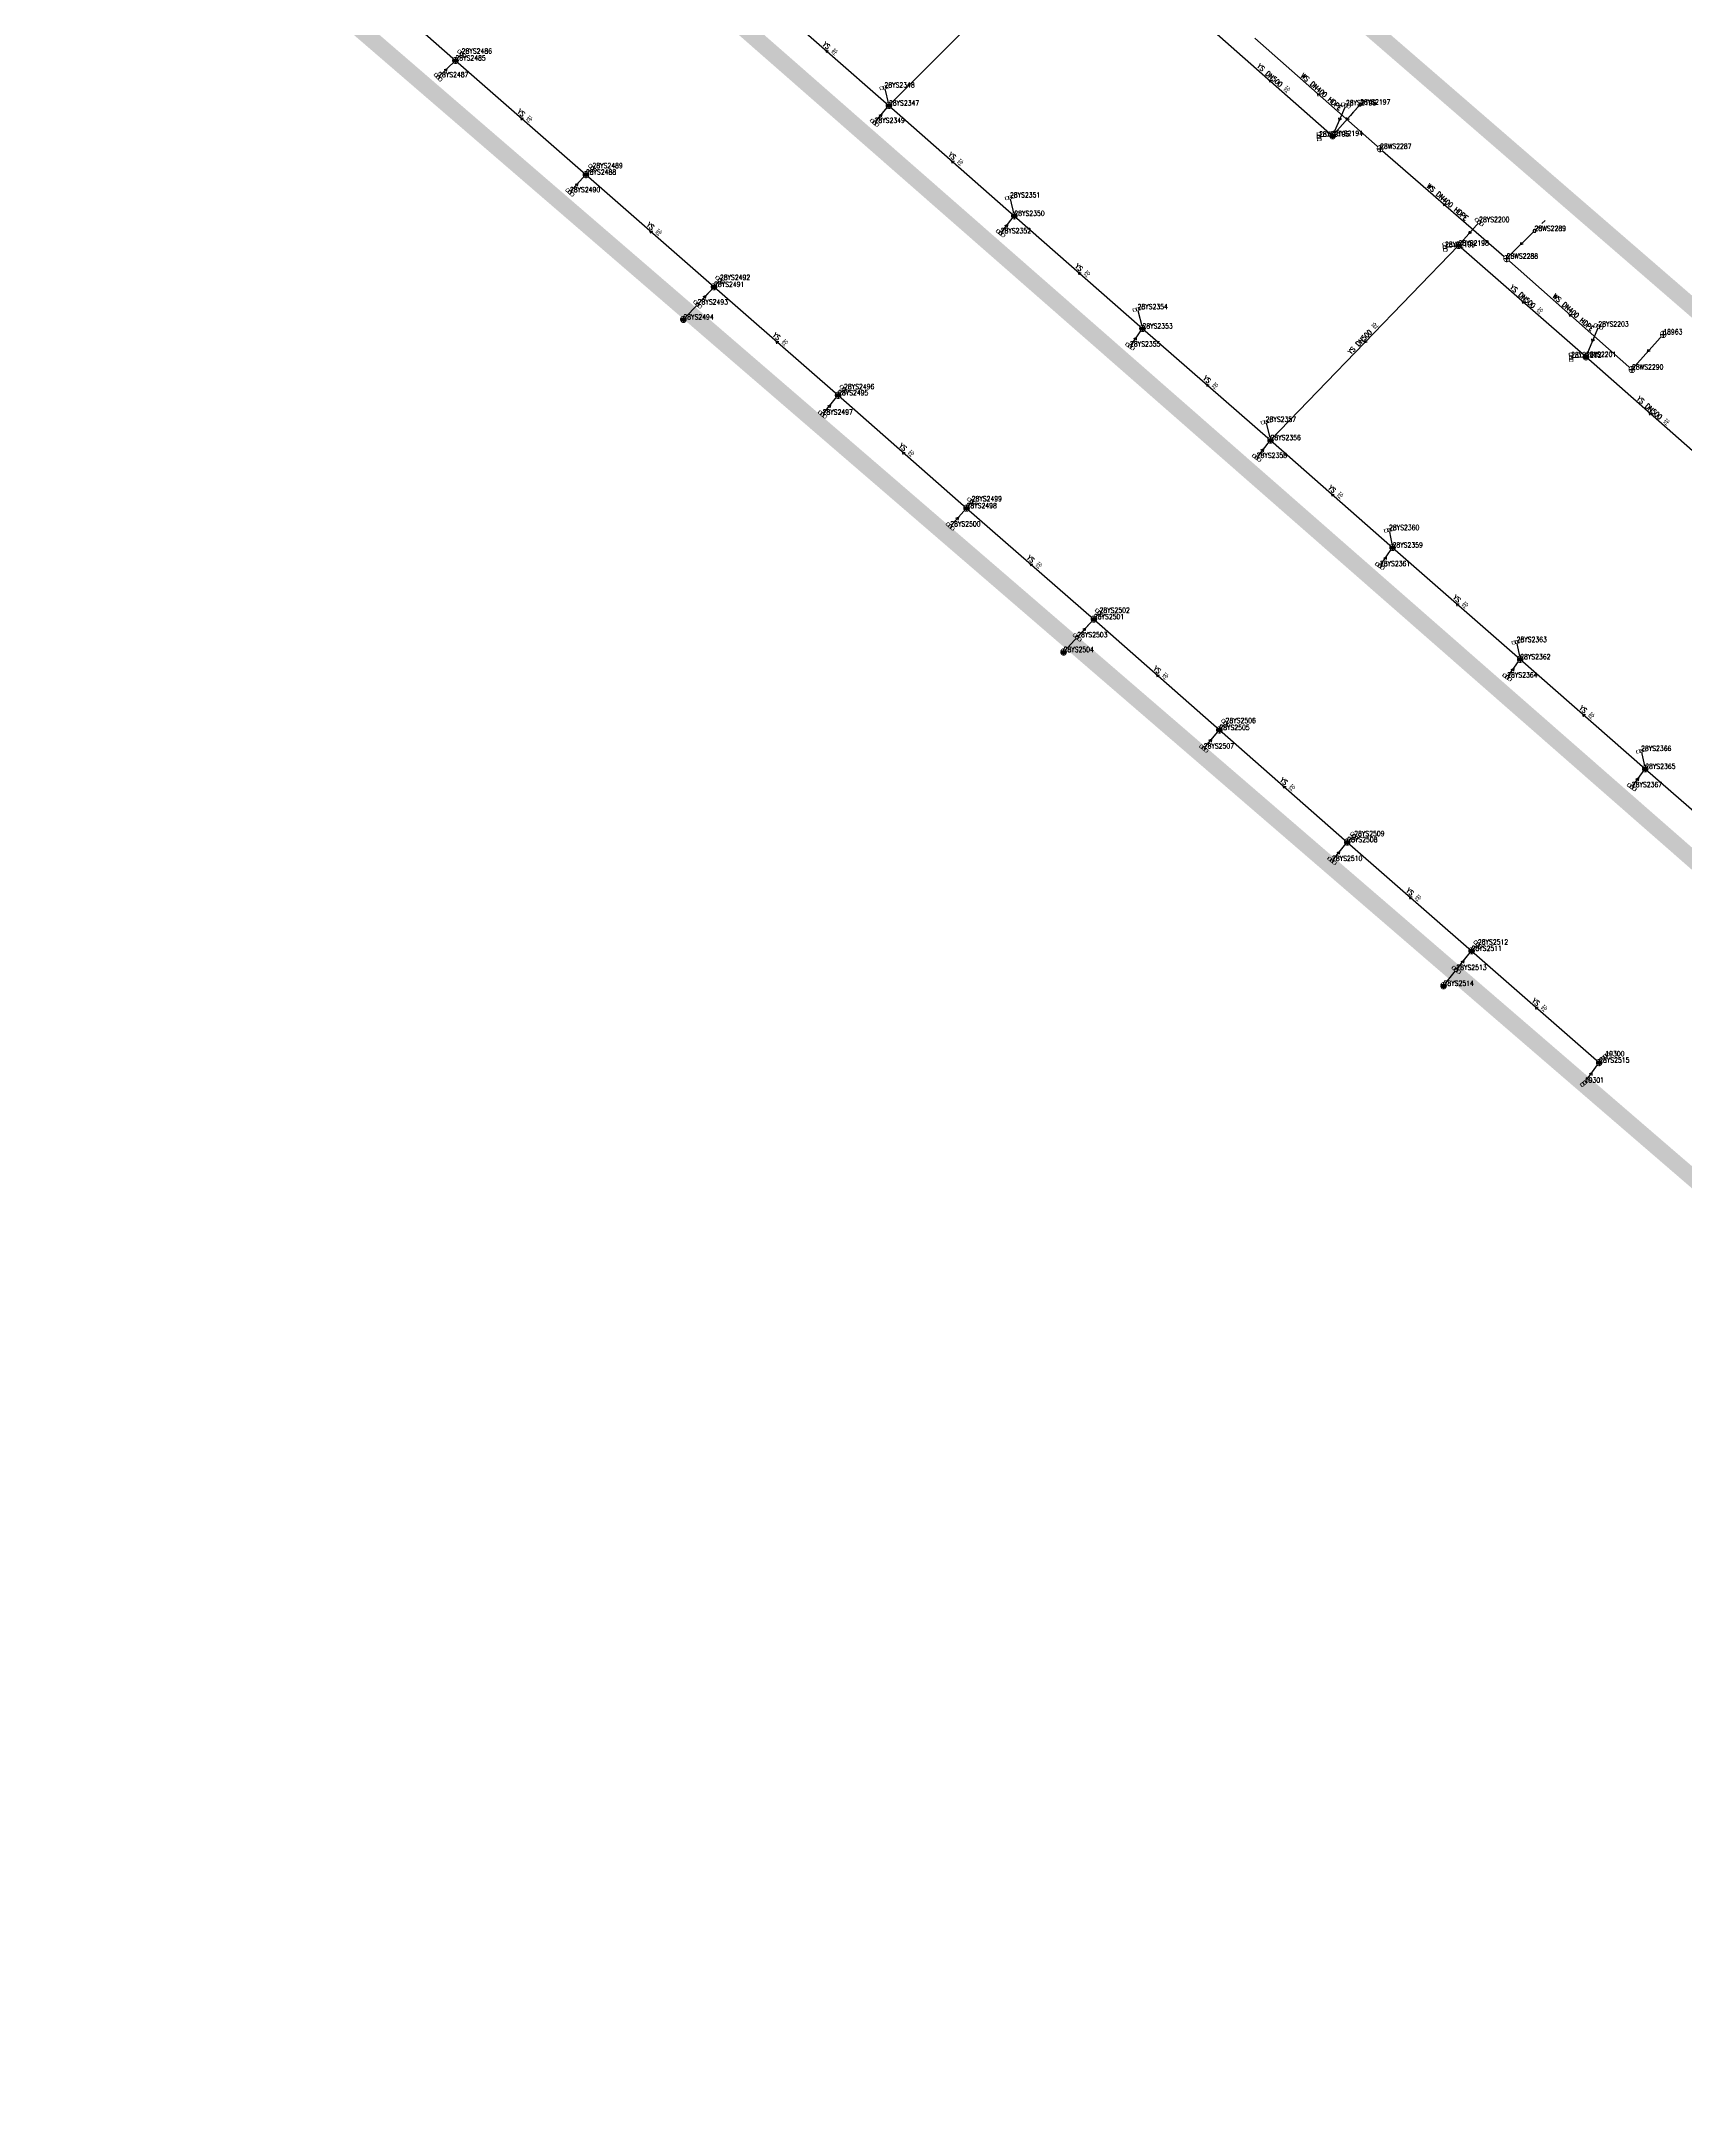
# Model space of a CAD drawing. Extents: x 78813 to 99477, y 2421021 to 2448125.
# Drawn here: x 86242.7 to 86536.6, y 2429853 to 2430223.7 of the extents above; entities that cross this region are included whole.
import ezdxf
from ezdxf.enums import TextEntityAlignment as Align

# ---------------------------------------------------------------- set-up
doc = ezdxf.new("R2010")
doc.units = 0
doc.set_wipeout_variables(frame=1)
doc.layers.get('0').update_dxf_attribs({"linetype": 'CONTINUOUS'})
for name, color, linetype in [('DX_WS', 16, 'CONTINUOUS'), ('DX_YS', 42, 'CONTINUOUS'), ('道路', 5, 'CONTINUOUS')]:
    doc.layers.add(name, color=color, linetype=linetype)
for name, color, linetype, true_color in [('WSLINE', 7, 'CONTINUOUS', 0x7f0000), ('YSANNEXE', 7, 'CONTINUOUS', 0xcc9900), ('YSLINE', 7, 'CONTINUOUS', 0xcc9900)]:
    doc.layers.add(name, color=color, linetype=linetype, true_color=true_color)
doc.styles.add('CcNameZT', font='txt.SHX', dxfattribs={"width": 0.8, "bigfont": 'HZTXT.SHX'})
doc.styles.get("Standard").update_dxf_attribs({"font": 'txt.shx', "bigfont": 'hztxt.shx'})

# ---------------------------------------------------------------- blocks, each defined once
blk = doc.blocks.new('PS污水井')
blk.add_lwpolyline([(1, 0), (1, 0.07), (0.99, 0.14), (0.98, 0.21), (0.96, 0.28), (0.94, 0.34), (0.91, 0.41), (0.88, 0.47), (0.85, 0.53), (0.81, 0.59), (0.77, 0.64), (0.72, 0.69), (0.67, 0.74), (0.62, 0.79), (0.56, 0.83), (0.5, 0.87), (0.44, 0.9), (0.37, 0.93), (0.31, 0.95), (0.24, 0.97), (0.17, 0.98), (0.1, 0.99), (0.03, 1), (-0.03, 1), (-0.1, 0.99), (-0.17, 0.98), (-0.24, 0.97), (-0.31, 0.95), (-0.37, 0.93), (-0.44, 0.9), (-0.5, 0.87), (-0.56, 0.83), (-0.62, 0.79), (-0.67, 0.74), (-0.72, 0.69), (-0.77, 0.64), (-0.81, 0.59), (-0.85, 0.53), (-0.88, 0.47), (-0.91, 0.41), (-0.94, 0.34), (-0.96, 0.28), (-0.98, 0.21), (-0.99, 0.14), (-1, 0.07), (-1, 0), (-1, -0.07), (-0.99, -0.14), (-0.98, -0.21), (-0.96, -0.28), (-0.94, -0.34), (-0.91, -0.41), (-0.88, -0.47), (-0.85, -0.53), (-0.81, -0.59), (-0.77, -0.64), (-0.72, -0.69), (-0.67, -0.74), (-0.62, -0.79), (-0.56, -0.83), (-0.5, -0.87), (-0.44, -0.9), (-0.37, -0.93), (-0.31, -0.95), (-0.24, -0.97), (-0.17, -0.98), (-0.1, -0.99), (-0.03, -1), (0.03, -1), (0.1, -0.99), (0.17, -0.98), (0.24, -0.97), (0.31, -0.95), (0.37, -0.93), (0.44, -0.9), (0.5, -0.87), (0.56, -0.83), (0.62, -0.79), (0.67, -0.74), (0.72, -0.69), (0.77, -0.64), (0.81, -0.59), (0.85, -0.53), (0.88, -0.47), (0.91, -0.41), (0.94, -0.34), (0.96, -0.28), (0.98, -0.21), (0.99, -0.14), (1, 0)], close=True)
blk.add_wipeout([(1, 0), (1, 0.07), (0.99, 0.14), (0.98, 0.21), (0.96, 0.28), (0.94, 0.34), (0.91, 0.41), (0.88, 0.47), (0.85, 0.53), (0.81, 0.59), (0.77, 0.64), (0.72, 0.69), (0.67, 0.74), (0.62, 0.79), (0.56, 0.83), (0.5, 0.87), (0.44, 0.9), (0.37, 0.93), (0.31, 0.95), (0.24, 0.97), (0.17, 0.98), (0.1, 0.99), (0.03, 1), (-0.03, 1), (-0.1, 0.99), (-0.17, 0.98), (-0.24, 0.97), (-0.31, 0.95), (-0.37, 0.93), (-0.44, 0.9), (-0.5, 0.87), (-0.56, 0.83), (-0.62, 0.79), (-0.67, 0.74), (-0.72, 0.69), (-0.77, 0.64), (-0.81, 0.59), (-0.85, 0.53), (-0.88, 0.47), (-0.91, 0.41), (-0.94, 0.34), (-0.96, 0.28), (-0.98, 0.21), (-0.99, 0.14), (-1, 0.07), (-1, 0), (-1, -0.07), (-0.99, -0.14), (-0.98, -0.21), (-0.96, -0.28), (-0.94, -0.34), (-0.91, -0.41), (-0.88, -0.47), (-0.85, -0.53), (-0.81, -0.59), (-0.77, -0.64), (-0.72, -0.69), (-0.67, -0.74), (-0.62, -0.79), (-0.56, -0.83), (-0.5, -0.87), (-0.44, -0.9), (-0.37, -0.93), (-0.31, -0.95), (-0.24, -0.97), (-0.17, -0.98), (-0.1, -0.99), (-0.03, -1), (0.03, -1), (0.1, -0.99), (0.17, -0.98), (0.24, -0.97), (0.31, -0.95), (0.37, -0.93), (0.44, -0.9), (0.5, -0.87), (0.56, -0.83), (0.62, -0.79), (0.67, -0.74), (0.72, -0.69), (0.77, -0.64), (0.81, -0.59), (0.85, -0.53), (0.88, -0.47), (0.91, -0.41), (0.94, -0.34), (0.96, -0.28), (0.98, -0.21), (0.99, -0.14)])
for p, q in [((-1, 0), (0, 0)), ((0, 1), (0, 0)), ((0, 0), (0, -1)), ((0, 0), (1, 0))]:
    blk.add_line(p, q)
blk = doc.blocks.new('PS非普查')
blk.add_lwpolyline([(3.7, 0), (5.3, 0)])
blk.add_wipeout([(0.5, 0), (0.5, 0.03), (0.5, 0.07), (0.49, 0.1), (0.48, 0.14), (0.47, 0.17), (0.46, 0.2), (0.44, 0.23), (0.42, 0.26), (0.4, 0.29), (0.38, 0.32), (0.36, 0.35), (0.33, 0.37), (0.31, 0.39), (0.28, 0.41), (0.25, 0.43), (0.22, 0.45), (0.19, 0.46), (0.15, 0.48), (0.12, 0.49), (0.09, 0.49), (0.05, 0.5), (0.02, 0.5), (-0.02, 0.5), (-0.05, 0.5), (-0.09, 0.49), (-0.12, 0.49), (-0.15, 0.48), (-0.19, 0.46), (-0.22, 0.45), (-0.25, 0.43), (-0.28, 0.41), (-0.31, 0.39), (-0.33, 0.37), (-0.36, 0.35), (-0.38, 0.32), (-0.4, 0.29), (-0.42, 0.26), (-0.44, 0.23), (-0.46, 0.2), (-0.47, 0.17), (-0.48, 0.14), (-0.49, 0.1), (-0.5, 0.07), (-0.5, 0.03), (-0.5, 0), (-0.5, -0.03), (-0.5, -0.07), (-0.49, -0.1), (-0.48, -0.14), (-0.47, -0.17), (-0.46, -0.2), (-0.44, -0.23), (-0.42, -0.26), (-0.4, -0.29), (-0.38, -0.32), (-0.36, -0.35), (-0.33, -0.37), (-0.31, -0.39), (-0.28, -0.41), (-0.25, -0.43), (-0.22, -0.45), (-0.19, -0.46), (-0.15, -0.48), (-0.12, -0.49), (-0.09, -0.49), (-0.05, -0.5), (-0.02, -0.5), (0.02, -0.5), (0.05, -0.5), (0.09, -0.49), (0.12, -0.49), (0.15, -0.48), (0.19, -0.46), (0.22, -0.45), (0.25, -0.43), (0.28, -0.41), (0.31, -0.39), (0.33, -0.37), (0.36, -0.35), (0.38, -0.32), (0.4, -0.29), (0.42, -0.26), (0.44, -0.23), (0.46, -0.2), (0.47, -0.17), (0.48, -0.14), (0.49, -0.1), (0.5, -0.07)])
blk.add_line((0.5, 0), (2.1, 0))
blk.add_lwpolyline([(0.5, 0), (0.5, 0.03), (0.5, 0.07), (0.49, 0.1), (0.48, 0.14), (0.47, 0.17), (0.46, 0.2), (0.44, 0.23), (0.42, 0.26), (0.4, 0.29), (0.38, 0.32), (0.36, 0.35), (0.33, 0.37), (0.31, 0.39), (0.28, 0.41), (0.25, 0.43), (0.22, 0.45), (0.19, 0.46), (0.15, 0.48), (0.12, 0.49), (0.09, 0.49), (0.05, 0.5), (0.02, 0.5), (-0.02, 0.5), (-0.05, 0.5), (-0.09, 0.49), (-0.12, 0.49), (-0.15, 0.48), (-0.19, 0.46), (-0.22, 0.45), (-0.25, 0.43), (-0.28, 0.41), (-0.31, 0.39), (-0.33, 0.37), (-0.36, 0.35), (-0.38, 0.32), (-0.4, 0.29), (-0.42, 0.26), (-0.44, 0.23), (-0.46, 0.2), (-0.47, 0.17), (-0.48, 0.14), (-0.49, 0.1), (-0.5, 0.07), (-0.5, 0.03), (-0.5, 0), (-0.5, -0.03), (-0.5, -0.07), (-0.49, -0.1), (-0.48, -0.14), (-0.47, -0.17), (-0.46, -0.2), (-0.44, -0.23), (-0.42, -0.26), (-0.4, -0.29), (-0.38, -0.32), (-0.36, -0.35), (-0.33, -0.37), (-0.31, -0.39), (-0.28, -0.41), (-0.25, -0.43), (-0.22, -0.45), (-0.19, -0.46), (-0.15, -0.48), (-0.12, -0.49), (-0.09, -0.49), (-0.05, -0.5), (-0.02, -0.5), (0.02, -0.5), (0.05, -0.5), (0.09, -0.49), (0.12, -0.49), (0.15, -0.48), (0.19, -0.46), (0.22, -0.45), (0.25, -0.43), (0.28, -0.41), (0.31, -0.39), (0.33, -0.37), (0.36, -0.35), (0.38, -0.32), (0.4, -0.29), (0.42, -0.26), (0.44, -0.23), (0.46, -0.2), (0.47, -0.17), (0.48, -0.14), (0.49, -0.1), (0.5, -0.07), (0.5, 0)], close=True)
blk = doc.blocks.new('测量点')
h = blk.add_hatch(color=256)
edge = h.paths.add_edge_path()
edge.add_arc((0, 0), 0.5, 0, 360)
blk.add_circle((0, 0), 0.5)
blk = doc.blocks.new('LX')
for p, q in [((-0.866, 0.5), (0, 0)), ((0, 0), (-0.866, -0.5))]:
    blk.add_line(p, q)
blk = doc.blocks.new('PS雨水井')
blk.add_lwpolyline([(1, 0), (1, 0.07), (0.99, 0.14), (0.98, 0.21), (0.96, 0.28), (0.94, 0.34), (0.91, 0.41), (0.88, 0.47), (0.85, 0.53), (0.81, 0.59), (0.77, 0.64), (0.72, 0.69), (0.67, 0.74), (0.62, 0.79), (0.56, 0.83), (0.5, 0.87), (0.44, 0.9), (0.37, 0.93), (0.31, 0.95), (0.24, 0.97), (0.17, 0.98), (0.1, 0.99), (0.03, 1), (-0.03, 1), (-0.1, 0.99), (-0.17, 0.98), (-0.24, 0.97), (-0.31, 0.95), (-0.37, 0.93), (-0.44, 0.9), (-0.5, 0.87), (-0.56, 0.83), (-0.62, 0.79), (-0.67, 0.74), (-0.72, 0.69), (-0.77, 0.64), (-0.81, 0.59), (-0.85, 0.53), (-0.88, 0.47), (-0.91, 0.41), (-0.94, 0.34), (-0.96, 0.28), (-0.98, 0.21), (-0.99, 0.14), (-1, 0.07), (-1, 0), (-1, -0.07), (-0.99, -0.14), (-0.98, -0.21), (-0.96, -0.28), (-0.94, -0.34), (-0.91, -0.41), (-0.88, -0.47), (-0.85, -0.53), (-0.81, -0.59), (-0.77, -0.64), (-0.72, -0.69), (-0.67, -0.74), (-0.62, -0.79), (-0.56, -0.83), (-0.5, -0.87), (-0.44, -0.9), (-0.37, -0.93), (-0.31, -0.95), (-0.24, -0.97), (-0.17, -0.98), (-0.1, -0.99), (-0.03, -1), (0.03, -1), (0.1, -0.99), (0.17, -0.98), (0.24, -0.97), (0.31, -0.95), (0.37, -0.93), (0.44, -0.9), (0.5, -0.87), (0.56, -0.83), (0.62, -0.79), (0.67, -0.74), (0.72, -0.69), (0.77, -0.64), (0.81, -0.59), (0.85, -0.53), (0.88, -0.47), (0.91, -0.41), (0.94, -0.34), (0.96, -0.28), (0.98, -0.21), (0.99, -0.14), (1, 0)], close=True)
blk.add_wipeout([(1, 0), (1, 0.07), (0.99, 0.14), (0.98, 0.21), (0.96, 0.28), (0.94, 0.34), (0.91, 0.41), (0.88, 0.47), (0.85, 0.53), (0.81, 0.59), (0.77, 0.64), (0.72, 0.69), (0.67, 0.74), (0.62, 0.79), (0.56, 0.83), (0.5, 0.87), (0.44, 0.9), (0.37, 0.93), (0.31, 0.95), (0.24, 0.97), (0.17, 0.98), (0.1, 0.99), (0.03, 1), (-0.03, 1), (-0.1, 0.99), (-0.17, 0.98), (-0.24, 0.97), (-0.31, 0.95), (-0.37, 0.93), (-0.44, 0.9), (-0.5, 0.87), (-0.56, 0.83), (-0.62, 0.79), (-0.67, 0.74), (-0.72, 0.69), (-0.77, 0.64), (-0.81, 0.59), (-0.85, 0.53), (-0.88, 0.47), (-0.91, 0.41), (-0.94, 0.34), (-0.96, 0.28), (-0.98, 0.21), (-0.99, 0.14), (-1, 0.07), (-1, 0), (-1, -0.07), (-0.99, -0.14), (-0.98, -0.21), (-0.96, -0.28), (-0.94, -0.34), (-0.91, -0.41), (-0.88, -0.47), (-0.85, -0.53), (-0.81, -0.59), (-0.77, -0.64), (-0.72, -0.69), (-0.67, -0.74), (-0.62, -0.79), (-0.56, -0.83), (-0.5, -0.87), (-0.44, -0.9), (-0.37, -0.93), (-0.31, -0.95), (-0.24, -0.97), (-0.17, -0.98), (-0.1, -0.99), (-0.03, -1), (0.03, -1), (0.1, -0.99), (0.17, -0.98), (0.24, -0.97), (0.31, -0.95), (0.37, -0.93), (0.44, -0.9), (0.5, -0.87), (0.56, -0.83), (0.62, -0.79), (0.67, -0.74), (0.72, -0.69), (0.77, -0.64), (0.81, -0.59), (0.85, -0.53), (0.88, -0.47), (0.91, -0.41), (0.94, -0.34), (0.96, -0.28), (0.98, -0.21), (0.99, -0.14)])
for p, q in [((-1, 0), (0, 0)), ((-0.88, 0.48), (0, 0.47)), ((0, 1), (0, 0)), ((0, 0.47), (0.88, 0.47)), ((0, 0), (0, -1)), ((0, 0), (1, 0)), ((-0.88, -0.48), (0, -0.48)), ((0, -0.48), (0.88, -0.48))]:
    blk.add_line(p, q)
blk = doc.blocks.new('PS雨篦')
blk.add_lwpolyline([(-1.5, 0.5), (0, 0.5), (1.5, 0.5), (1.5, -0.5), (0, -0.5), (-1.5, -0.5)], close=True)
blk.add_wipeout([(-1.5, 0.5), (0, 0.5), (1.5, 0.5), (1.5, -0.5), (0, -0.5), (-1.5, -0.5)])
for p, q in [((-0.51, -0.5), (-0.51, 0.5)), ((0.49, -0.5), (0.49, 0.5))]:
    blk.add_line(p, q)

msp = doc.modelspace()

# ---------------------------------------------------------------- linework, layer by layer
at = {"layer": 'WSLINE'}
for p, q in [((86459.6, 2430224.33), (86482.02, 2430204.55)), ((86482.02, 2430204.55), (86504.65, 2430184.9)), ((86509.64, 2430189.85), (86504.65, 2430184.9)), ((86504.65, 2430184.9), (86527.06, 2430165.06)), ((86532.65, 2430171.35), (86527.06, 2430165.06))]:
    msp.add_line(p, q, dxfattribs=at)
at = {"layer": 'YSLINE'}
for p, q in [((86428.39, 2430246.57), (86394.2, 2430212.28)), ((86296.91, 2430237.78), (86316.69, 2430220.33)), ((86371.65, 2430232.04), (86394.2, 2430212.28)), ((86450.88, 2430226.84), (86473.54, 2430206.86)), ((86313.6, 2430217.34), (86316.69, 2430220.33)), ((86317.81, 2430221.56), (86316.69, 2430220.33)), ((86316.69, 2430220.33), (86340.02, 2430199.92)), ((86393.4, 2430215.5), (86394.2, 2430212.28)), ((86391.63, 2430209.17), (86394.2, 2430212.28)), ((86394.2, 2430212.28), (86416.62, 2430192.54)), ((86473.54, 2430206.86), (86478.45, 2430212.46)), ((86475.91, 2430212.31), (86473.54, 2430206.86)), ((86471.11, 2430206.73), (86473.54, 2430206.86)), ((86341.19, 2430201.08), (86340.02, 2430199.92)), ((86337.16, 2430196.77), (86340.02, 2430199.92)), ((86340.02, 2430199.92), (86362.93, 2430179.85)), ((86415.84, 2430195.83), (86416.62, 2430192.54)), ((86414.19, 2430189.43), (86416.62, 2430192.54)), ((86416.62, 2430192.54), (86439.53, 2430172.4)), ((86499.73, 2430191.44), (86496.05, 2430187.24)), ((86496.05, 2430187.24), (86462.43, 2430152.45)), ((86493.62, 2430186.97), (86496.05, 2430187.24)), ((86357.45, 2430174.02), (86362.93, 2430179.85)), ((86360.01, 2430176.71), (86362.93, 2430179.85)), ((86363.98, 2430181.08), (86362.93, 2430179.85)), ((86362.93, 2430179.85), (86385.11, 2430160.45)), ((86438.66, 2430175.86), (86439.53, 2430172.4)), ((86437.31, 2430169.19), (86439.53, 2430172.4)), ((86439.53, 2430172.4), (86462.43, 2430152.45)), ((86521.05, 2430172.75), (86518.83, 2430167.32)), ((86516.17, 2430167.24), (86518.83, 2430167.32)), ((86382.34, 2430157), (86385.11, 2430160.45)), ((86386.17, 2430161.56), (86385.11, 2430160.45)), ((86385.11, 2430160.45), (86408.08, 2430140.26)), ((86461.57, 2430155.72), (86462.43, 2430152.45)), ((86459.96, 2430149.26), (86462.43, 2430152.45)), ((86462.43, 2430152.45), (86484.24, 2430133.23)), ((86408.99, 2430141.5), (86408.08, 2430140.26)), ((86405.17, 2430137.01), (86408.08, 2430140.26)), ((86408.08, 2430140.26), (86430.85, 2430120.42)), ((86483.62, 2430136.36), (86484.24, 2430133.23)), ((86481.99, 2430129.91), (86484.24, 2430133.23)), ((86484.24, 2430133.23), (86507.07, 2430113.24)), ((86425.43, 2430114.54), (86430.85, 2430120.42)), ((86427.87, 2430117.19), (86430.85, 2430120.42)), ((86431.85, 2430121.56), (86430.85, 2430120.42)), ((86430.85, 2430120.42), (86453.29, 2430100.6)), ((86506.43, 2430116.33), (86507.07, 2430113.24)), ((86504.75, 2430110), (86507.07, 2430113.24)), ((86507.07, 2430113.24), (86529.42, 2430093.65)), ((86450.49, 2430097.28), (86453.29, 2430100.6)), ((86454.39, 2430101.84), (86453.29, 2430100.6)), ((86453.29, 2430100.6), (86476.15, 2430080.56)), ((86527.03, 2430090.39), (86529.42, 2430093.65)), ((86528.69, 2430096.86), (86529.42, 2430093.65)), ((86529.42, 2430093.65), (86550.64, 2430075.12)), ((86473.43, 2430077.19), (86476.15, 2430080.56)), ((86477.4, 2430081.62), (86476.15, 2430080.56)), ((86476.15, 2430080.56), (86498.38, 2430061.1)), ((86493.37, 2430054.86), (86498.38, 2430061.1)), ((86495.65, 2430057.69), (86498.38, 2430061.1)), ((86499.51, 2430062.23), (86498.38, 2430061.1)), ((86498.38, 2430061.1), (86521.19, 2430041.12)), ((86522.3, 2430042.26), (86521.19, 2430041.12)), ((86518.62, 2430037.54), (86521.19, 2430041.12))]:
    msp.add_line(p, q, dxfattribs=at)

# ---------------------------------------------------------------- block references
at = {"layer": 'DX_WS', "yscale": 0.5, "zscale": 0.5}
for p, xscale, rotation in [((86470.81, 2430214.44), 0.5000000001470603, 138.5645310020385), ((86493.33, 2430194.73), 0.4999999999592625, 139.1374888230383), ((86515.85, 2430174.98), 0.5000000001470603, 138.5645310020385), ((86529.85, 2430168.21), 0.50000000014632, 228.6101602728715)]:
    msp.add_blockref('LX', p, dxfattribs=dict(at, xscale=xscale, rotation=rotation))
at = {"layer": 'DX_WS', "xscale": 0.5, "yscale": 0.5, "zscale": 0.5}
msp.add_blockref('测量点', (86532.65, 2430171.35, 0.95), dxfattribs=at)
at = {"layer": 'DX_YS', "xscale": 0.5, "yscale": 0.5, "zscale": 0.5}
msp.add_blockref('测量点', (86518.62, 2430037.54, 2.66), dxfattribs=at)
at = {"layer": 'YSANNEXE', "yscale": 0.5, "zscale": 0.5}
for p, xscale, rotation in [((86382.93, 2430222.16), 0.5000000001470603, 138.5645310020385), ((86462.21, 2430216.85), 0.5000000001470603, 138.5645310020385), ((86328.36, 2430210.13), 0.5000000001470603, 138.5645310020385), ((86405.41, 2430202.41), 0.5000000001470603, 138.5645310020385), ((86351.48, 2430189.89), 0.5000000001470603, 138.5645310020385), ((86428.07, 2430182.47), 0.5000000001470603, 138.5645310020385), ((86507.44, 2430177.28), 0.5000000000124648, 138.6557864201895), ((86374.02, 2430170.15), 0.5000000001470603, 138.5645310020385), ((86479.24, 2430169.84), 0.5000000000623607, 225.7453712877373), ((86450.98, 2430162.43), 0.4999999999592625, 139.1374888230383), ((86530.11, 2430157.38), 0.5000000000124648, 138.6557864201895), ((86396.6, 2430150.35), 0.5000000001470603, 138.5645310020385), ((86473.34, 2430142.84), 0.5000000001470603, 138.5645310020385), ((86419.46, 2430130.34), 0.4999999999592625, 139.1374888230383), ((86495.66, 2430123.23), 0.5000000001470603, 138.5645310020385), ((86442.07, 2430110.51), 0.5000000001470603, 138.5645310020385), ((86518.25, 2430103.45), 0.5000000001470603, 138.5645310020385), ((86464.72, 2430090.58), 0.5000000001470603, 138.5645310020385), ((86487.26, 2430070.83), 0.5000000001470603, 138.5645310020385), ((86509.79, 2430051.11), 0.5000000001470603, 138.5645310020385)]:
    msp.add_blockref('LX', p, dxfattribs=dict(at, xscale=xscale, rotation=rotation))

# ---------------------------------------------------------------- texts
at = {"layer": 'DX_WS', "style": 'CcNameZT', "width": 0.8}
for rotation, p in [(318.5857, (86470.98, 2430214.63, 0.69)), (319.0289, (86493.5, 2430194.92, 0.92)), (318.4842, (86516.02, 2430175.17, 0.92))]:
    msp.add_text(' WS DN400 HDPE', height=0.9, rotation=rotation, dxfattribs=at).set_placement(p, align=Align.CENTER)
at = {"layer": 'DX_YS', "style": 'CcNameZT', "width": 0.8}
for s, rotation, p in [(' YS 砼', 318.7805, (86383.09, 2430222.35, 1.2)), (' YS DN500 砼', 318.5977, (86462.38, 2430217.04, 1.53)), (' YS 砼', 318.8127, (86328.52, 2430210.31, 1.36)), (' YS 砼', 318.621, (86405.58, 2430202.6, 1.22)), (' YS 砼', 318.7872, (86351.64, 2430190.07, 1.48)), (' YS 砼', 318.6889, (86428.24, 2430182.66, 1.14)), (' YS DN500 砼', 318.8346, (86507.61, 2430177.47, 1.37)), (' YS 砼', 318.8163, (86374.19, 2430170.34, 1.27)), (' YS DN500 砼', 45.9714, (86479.06, 2430170.02, 1.35)), (' YS 砼', 318.939, (86451.14, 2430162.62, 1.01)), (' YS DN500 砼', 318.5813, (86530.27, 2430157.56, 1.59)), (' YS 砼', 318.6901, (86396.76, 2430150.54, 1.26)), (' YS 砼', 318.6098, (86473.5, 2430143.03, 1.06)), (' YS 砼', 318.9256, (86419.63, 2430130.53, 1.43)), (' YS 砼', 318.8034, (86495.82, 2430123.42, 1.08)), (' YS 砼', 318.5508, (86442.23, 2430110.7, 1.4)), (' YS 砼', 318.7678, (86518.41, 2430103.64, 1.15)), (' YS 砼', 318.7545, (86464.88, 2430090.77, 1.3)), (' YS 砼', 318.8068, (86487.43, 2430071.01, 1.35)), (' YS 砼', 318.7885, (86509.95, 2430051.3, 1.35))]:
    msp.add_text(s, height=0.9, rotation=rotation, dxfattribs=at).set_placement(p, align=Align.CENTER)

# ---------------------------------------------------------------- next in the draw order: block references
at = {"layer": 'DX_WS', "xscale": 0.5, "yscale": 0.5, "zscale": 0.5}
for p in [(86482.02, 2430204.55, 0.69), (86504.65, 2430184.9, 0.92), (86532.65, 2430171.35, 0.95), (86527.06, 2430165.06, 0.85)]:
    msp.add_blockref('PS污水井', p, dxfattribs=at)
at = {"layer": 'DX_WS', "xscale": 0.4999999999148952, "yscale": 0.5, "zscale": 0.5, "rotation": 44.7347436485231}
msp.add_blockref('PS非普查', (86509.64, 2430189.85, 3.17), dxfattribs=at)
at = {"layer": 'DX_YS', "xscale": 0.5, "yscale": 0.5, "zscale": 0.5}
for p in [(86316.69, 2430220.33, 1.35), (86394.2, 2430212.28, 1.2), (86473.54, 2430206.86, 1.51), (86340.02, 2430199.92, 1.36), (86416.62, 2430192.54, 1.22), (86362.93, 2430179.85, 1.48), (86439.53, 2430172.4, 1.14), (86385.11, 2430160.45, 1.27), (86462.43, 2430152.45, 1.01), (86408.08, 2430140.26, 1.26), (86484.24, 2430133.23, 1.06), (86430.85, 2430120.42, 1.43), (86507.07, 2430113.24, 1.08), (86453.29, 2430100.6, 1.4), (86529.42, 2430093.65, 1.15), (86476.15, 2430080.56, 1.3), (86498.38, 2430061.1, 1.35), (86521.19, 2430041.12, 1.52)]:
    msp.add_blockref('PS雨水井', p, dxfattribs=at)
at = {"layer": 'DX_YS', "yscale": 0.5, "zscale": 0.5}
for name, p, xscale, rotation in [('PS雨篦', (86313.6, 2430217.34, 3.01), 0.5000000000745146, 314.1336604174761), ('PS雨篦', (86393.4, 2430215.5, 2.51), 0.4999999999652706, 194.0320579129807), ('PS非普查', (86478.45, 2430212.46, 1.31), 0.49999999998465, 228.7467438699115), ('PS雨篦', (86391.63, 2430209.17, 2.31), 0.49999999999288, 320.432712783039), ('PS雨篦', (86337.16, 2430196.77, 2.79), 0.4999999999106202, 317.8476675661956), ('PS雨篦', (86415.84, 2430195.83, 2.64), 0.4999999999679379, 193.3249653314638), ('PS雨篦', (86414.19, 2430189.43, 2.2), 0.4999999999238249, 321.9619116563408), ('PS雨篦', (86499.73, 2430191.44, 2.43), 0.500000000106787, 138.8594878355617), ('PS雨篦', (86360.01, 2430176.71, 2.66), 0.4999999999933285, 317.0464180410559), ('PS雨篦', (86438.66, 2430175.86, 2.49), 0.4999999999781202, 194.0010998671352), ('PS雨篦', (86437.31, 2430169.19, 2.01), 0.49999999992538, 325.3614674353682), ('PS雨篦', (86382.34, 2430157, 2.74), 0.4999999999091555, 321.1842218763737), ('PS雨篦', (86461.57, 2430155.72, 2.46), 0.5000000000063415, 194.7064592040148), ('PS雨篦', (86459.96, 2430149.26, 1.93), 0.4999999999188688, 322.2383449668332), ('PS雨篦', (86405.17, 2430137.01, 2.56), 0.500000000062268, 318.2215214697441), ('PS雨篦', (86483.62, 2430136.36, 2.41), 0.5000000000030739, 191.3310255336011), ('PS雨篦', (86481.99, 2430129.91, 1.96), 0.4999999998854872, 325.7909129349791), ('PS雨篦', (86427.87, 2430117.19, 2.6), 0.5000000000479242, 317.2508018517367), ('PS雨篦', (86506.43, 2430116.33, 2.45), 0.4999999999571172, 191.790500881017), ('PS雨篦', (86504.75, 2430110, 2.14), 0.5000000000814553, 324.3487330426135), ('PS雨篦', (86450.49, 2430097.28, 2.57), 0.4999999999481222, 319.8953737159436), ('PS雨篦', (86528.69, 2430096.86, 2.56), 0.499999999986571, 192.8313069482239), ('PS雨篦', (86527.03, 2430090.39, 2.17), 0.5000000001364828, 323.7819678116472), ('PS雨篦', (86473.43, 2430077.19, 2.67), 0.4999999998991083, 321.027646083563), ('PS雨篦', (86495.65, 2430057.69, 2.54), 0.4999999999873019, 321.2295189695296), ('PS雨篦', (86518.62, 2430037.54, 2.66), 0.499999999857888, 40.16648119226884)]:
    msp.add_blockref(name, p, dxfattribs=dict(at, xscale=xscale, rotation=rotation))

# ---------------------------------------------------------------- next in the draw order: linework, layer by layer
at = {"layer": 'YSLINE'}
for p, q in [((86518.83, 2430167.32), (86496.05, 2430187.24)), ((86541.38, 2430147.43), (86518.83, 2430167.32))]:
    msp.add_line(p, q, dxfattribs=at)

# ---------------------------------------------------------------- next in the draw order: block references
at = {"layer": 'DX_WS', "xscale": 0.500000000074041, "yscale": 0.5, "zscale": 0.5, "rotation": 224.5994556996546}
msp.add_blockref('LX', (86507.14, 2430187.38), dxfattribs=at)
at = {"layer": 'DX_YS'}
for p, xscale, yscale, zscale, rotation in [((86317.81, 2430221.56, 2.47), 0.5000000001297219, 0.5, 0.5, 137.7541233282737), ((86475.91, 2430212.31, 2.46), 0.5000000000726736, 0.5, 0.5, 156.525281261876), ((86471.11, 2430206.73, 2.37), 0.5000000000008697, 0.5000000000008697, 0.5000000000008697, 272.9447182440283), ((86341.19, 2430201.08, 2.5), 0.4999999999347168, 0.5, 0.5, 134.7785919182326), ((86363.98, 2430181.08, 2.57), 0.5000000000943533, 0.5, 0.5, 139.5528813015052), ((86386.17, 2430161.56, 2.53), 0.5000000001020348, 0.5, 0.5, 136.4823695382919), ((86408.99, 2430141.5, 2.38), 0.5000000001293377, 0.5, 0.5, 143.7582219742378), ((86431.85, 2430121.56, 2.38), 0.4999999999705782, 0.5, 0.5, 138.4165881931592), ((86454.39, 2430101.84, 2.44), 0.500000000098069, 0.5, 0.5, 138.110574946543), ((86477.4, 2430081.62, 2.4), 0.5000000001703518, 0.5, 0.5, 130.2527660199381), ((86499.51, 2430062.23, 2.41), 0.5000000001089816, 0.5, 0.5, 135.1267042877974)]:
    msp.add_blockref('PS雨篦', p, dxfattribs=dict(at, xscale=xscale, yscale=yscale, zscale=zscale, rotation=rotation))
at = {"layer": 'DX_YS', "xscale": 0.5, "yscale": 0.5, "zscale": 0.5}
for name, p in [('PS雨水井', (86357.45, 2430174.02, 1.38)), ('PS雨水井', (86425.43, 2430114.54, 1.3)), ('PS雨水井', (86493.37, 2430054.86, 1.29)), ('测量点', (86522.3, 2430042.26, 2.5))]:
    msp.add_blockref(name, p, dxfattribs=at)
at = {"layer": 'YSANNEXE', "yscale": 0.5, "zscale": 0.5}
for p, xscale, rotation in [((86315.15, 2430218.83), 0.5000000000362423, 44.11775023038089), ((86392.92, 2430210.73), 0.5000000001275243, 50.4202859825869), ((86338.59, 2430198.34), 0.5000000000436156, 48.12845479608112), ((86415.4, 2430190.98), 0.5000000001811499, 52.1391593728469), ((86361.47, 2430178.28), 0.5000000000658894, 46.98253920664027), ((86360.19, 2430176.94), 0.5000000000658894, 46.98253920664027), ((86438.42, 2430170.8), 0.499999999832394, 55.57690611497817), ((86383.73, 2430158.73), 0.5000000001585412, 50.99324378081111), ((86461.19, 2430150.86), 0.5000000001811499, 52.1391593728469), ((86406.63, 2430138.63), 0.5000000000436156, 48.12845479608112), ((86483.12, 2430131.57), 0.499999999832394, 55.57690611497817), ((86428.14, 2430117.48), 0.4999999998621667, 47.55549698130921), ((86429.36, 2430118.81), 0.5000000000658894, 46.98253920664027), ((86505.91, 2430111.62), 0.5000000000818291, 54.43099054427516), ((86451.89, 2430098.94), 0.5000000000087907, 49.84732817702908), ((86528.23, 2430092.02), 0.5000000001102092, 53.85803275079391), ((86495.88, 2430057.98), 0.5000000001585412, 50.99324378081111), ((86497.01, 2430059.4), 0.5000000001585412, 50.99324378081111), ((86519.91, 2430039.33), 0.5000000000818291, 54.43099054427516)]:
    msp.add_blockref('LX', p, dxfattribs=dict(at, xscale=xscale, rotation=rotation))

# ---------------------------------------------------------------- next in the draw order: texts
at = {"layer": 'DX_WS', "style": 'CcNameZT', "width": 0.8}
for s, p in [('28WS2287', (86482.02, 2430204.55, 0.69)), ('28WS2289', (86509.64, 2430189.85, 3.17)), ('28WS2288', (86504.65, 2430184.9, 0.92)), ('18963', (86532.65, 2430171.35, 0.95)), ('28WS2290', (86527.06, 2430165.06, 0.85))]:
    msp.add_text(s, height=0.9, dxfattribs=at).set_placement(p)
at = {"layer": 'DX_YS', "width": 0.8}
for s, p in [('28YS2487', (86313.6, 2430217.34, 3.01)), ('28YS2348', (86393.4, 2430215.5, 2.51)), ('28YS2347', (86394.2, 2430212.28, 1.2)), ('28YS2349', (86391.63, 2430209.17, 2.31)), ('28YS2194', (86473.54, 2430206.86, 1.51)), ('28YS2490', (86337.16, 2430196.77, 2.79)), ('28YS2351', (86415.84, 2430195.83, 2.64)), ('28YS2350', (86416.62, 2430192.54, 1.22)), ('28YS2352', (86414.19, 2430189.43, 2.2)), ('28YS2200', (86499.73, 2430191.44, 2.43)), ('28YS2493', (86360.01, 2430176.71, 2.66)), ('28YS2354', (86438.66, 2430175.86, 2.49)), ('28YS2353', (86439.53, 2430172.4, 1.14)), ('28YS2355', (86437.31, 2430169.19, 2.01)), ('28YS2497', (86382.34, 2430157, 2.74)), ('28YS2357', (86461.57, 2430155.72, 2.46)), ('28YS2356', (86462.43, 2430152.45, 1.01)), ('28YS2358', (86459.96, 2430149.26, 1.93)), ('28YS2500', (86405.17, 2430137.01, 2.56)), ('28YS2360', (86483.62, 2430136.36, 2.41)), ('28YS2359', (86484.24, 2430133.23, 1.06)), ('28YS2361', (86481.99, 2430129.91, 1.96)), ('28YS2503', (86427.87, 2430117.19, 2.6)), ('28YS2363', (86506.43, 2430116.33, 2.45)), ('28YS2362', (86507.07, 2430113.24, 1.08)), ('28YS2364', (86504.75, 2430110, 2.14)), ('28YS2507', (86450.49, 2430097.28, 2.57)), ('28YS2366', (86528.69, 2430096.86, 2.56)), ('28YS2365', (86529.42, 2430093.65, 1.15)), ('28YS2367', (86527.03, 2430090.39, 2.17)), ('28YS2510', (86473.43, 2430077.19, 2.67)), ('28YS2513', (86495.65, 2430057.69, 2.54)), ('19301', (86518.62, 2430037.54, 2.66))]:
    msp.add_text(s, height=0.9, dxfattribs=at).set_placement(p)

# ---------------------------------------------------------------- next in the draw order: block references
at = {"layer": 'DX_YS', "xscale": 0.5, "yscale": 0.5, "zscale": 0.5}
for p in [(86496.05, 2430187.24, 1.35), (86518.83, 2430167.32, 1.37)]:
    msp.add_blockref('PS雨水井', p, dxfattribs=at)
at = {"layer": 'DX_YS', "yscale": 0.5, "zscale": 0.5}
for p, xscale, rotation in [((86521.05, 2430172.75, 2.33), 0.4999999999784854, 157.6778001257193), ((86516.17, 2430167.24, 2.35), 0.5000000002047297, 271.8775239126725), ((86522.3, 2430042.26, 2.5), 0.499999999857888, 40.16648119226884)]:
    msp.add_blockref('PS雨篦', p, dxfattribs=dict(at, xscale=xscale, rotation=rotation))
at = {"layer": 'YSANNEXE', "yscale": 0.5, "zscale": 0.5}
for p, xscale, rotation in [((86474.73, 2430209.58), 0.4999999999961576, 246.371851905659), ((86476, 2430209.66), 0.500000000146489, 228.7014095309604), ((86474.79, 2430078.88), 0.5000000001585412, 50.99324378081111)]:
    msp.add_blockref('LX', p, dxfattribs=dict(at, xscale=xscale, rotation=rotation))

# ---------------------------------------------------------------- next in the draw order: texts
at = {"layer": 'DX_YS', "width": 0.8}
for s, p in [('28YS2485', (86316.69, 2430220.33, 1.35)), ('28YS2486', (86317.81, 2430221.56, 2.47)), ('28YS2196', (86475.91, 2430212.31, 2.46)), ('28YS2197', (86478.45, 2430212.46, 1.31)), ('28YS2195', (86471.11, 2430206.73, 2.37)), ('28YS2488', (86340.02, 2430199.92, 1.36)), ('28YS2489', (86341.19, 2430201.08, 2.5)), ('28YS2491', (86362.93, 2430179.85, 1.48)), ('28YS2492', (86363.98, 2430181.08, 2.57)), ('28YS2494', (86357.45, 2430174.02, 1.38)), ('28YS2495', (86385.11, 2430160.45, 1.27)), ('28YS2496', (86386.17, 2430161.56, 2.53)), ('28YS2499', (86408.99, 2430141.5, 2.38)), ('28YS2498', (86408.08, 2430140.26, 1.26)), ('28YS2501', (86430.85, 2430120.42, 1.43)), ('28YS2502', (86431.85, 2430121.56, 2.38)), ('28YS2504', (86425.43, 2430114.54, 1.3)), ('28YS2505', (86453.29, 2430100.6, 1.4)), ('28YS2506', (86454.39, 2430101.84, 2.44)), ('28YS2509', (86477.4, 2430081.62, 2.4)), ('28YS2508', (86476.15, 2430080.56, 1.3)), ('28YS2511', (86498.38, 2430061.1, 1.35)), ('28YS2512', (86499.51, 2430062.23, 2.41)), ('28YS2514', (86493.37, 2430054.86, 1.29))]:
    msp.add_text(s, height=0.9, dxfattribs=at).set_placement(p)

# ---------------------------------------------------------------- next in the draw order: block references
at = {"layer": 'DX_YS', "xscale": 0.5000000001436737, "yscale": 0.5, "zscale": 0.5, "rotation": 276.2884714339992}
msp.add_blockref('PS雨篦', (86493.62, 2430186.97, 2.41), dxfattribs=at)
at = {"layer": 'YSANNEXE', "yscale": 0.5, "zscale": 0.5}
for p, xscale, rotation in [((86497.89, 2430189.34), 0.50000000014632, 228.6101602728715), ((86519.94, 2430170.04), 0.4999999998604032, 247.5177674905042)]:
    msp.add_blockref('LX', p, dxfattribs=dict(at, xscale=xscale, rotation=rotation))

# ---------------------------------------------------------------- next in the draw order: texts
at = {"layer": 'DX_YS', "width": 0.8}
for s, p in [('28YS2198', (86496.05, 2430187.24, 1.35)), ('28YS2203', (86521.05, 2430172.75, 2.33)), ('28YS2202', (86516.17, 2430167.24, 2.35)), ('28YS2201', (86518.83, 2430167.32, 1.37)), ('28YS2515', (86521.19, 2430041.12, 1.52)), ('19300', (86522.3, 2430042.26, 2.5))]:
    msp.add_text(s, height=0.9, dxfattribs=at).set_placement(p)

# ---------------------------------------------------------------- next in the draw order: linework, layer by layer
at = {"layer": '道路', "const_width": 3, "flags": 128}
for points in [[(83418.46, 2432865.07), (84960.96, 2431447.82), (86043.08, 2430511), (88488.76, 2428368.31)], [(87387.56, 2429283.29), (86552.32, 2430008.08), (86129.28, 2430372.79), (84963.33, 2431400.5)], [(85289.33, 2431259.98), (86091.1, 2430562.99), (87126.67, 2429666.53)]]:
    msp.add_lwpolyline(points, dxfattribs=at)

# ---------------------------------------------------------------- next in the draw order: texts
at = {"layer": 'DX_YS', "width": 0.8}
msp.add_text('28YS2199', height=0.9, dxfattribs=at).set_placement((86493.62, 2430186.97, 2.41))

doc.saveas('drawing.dxf')
